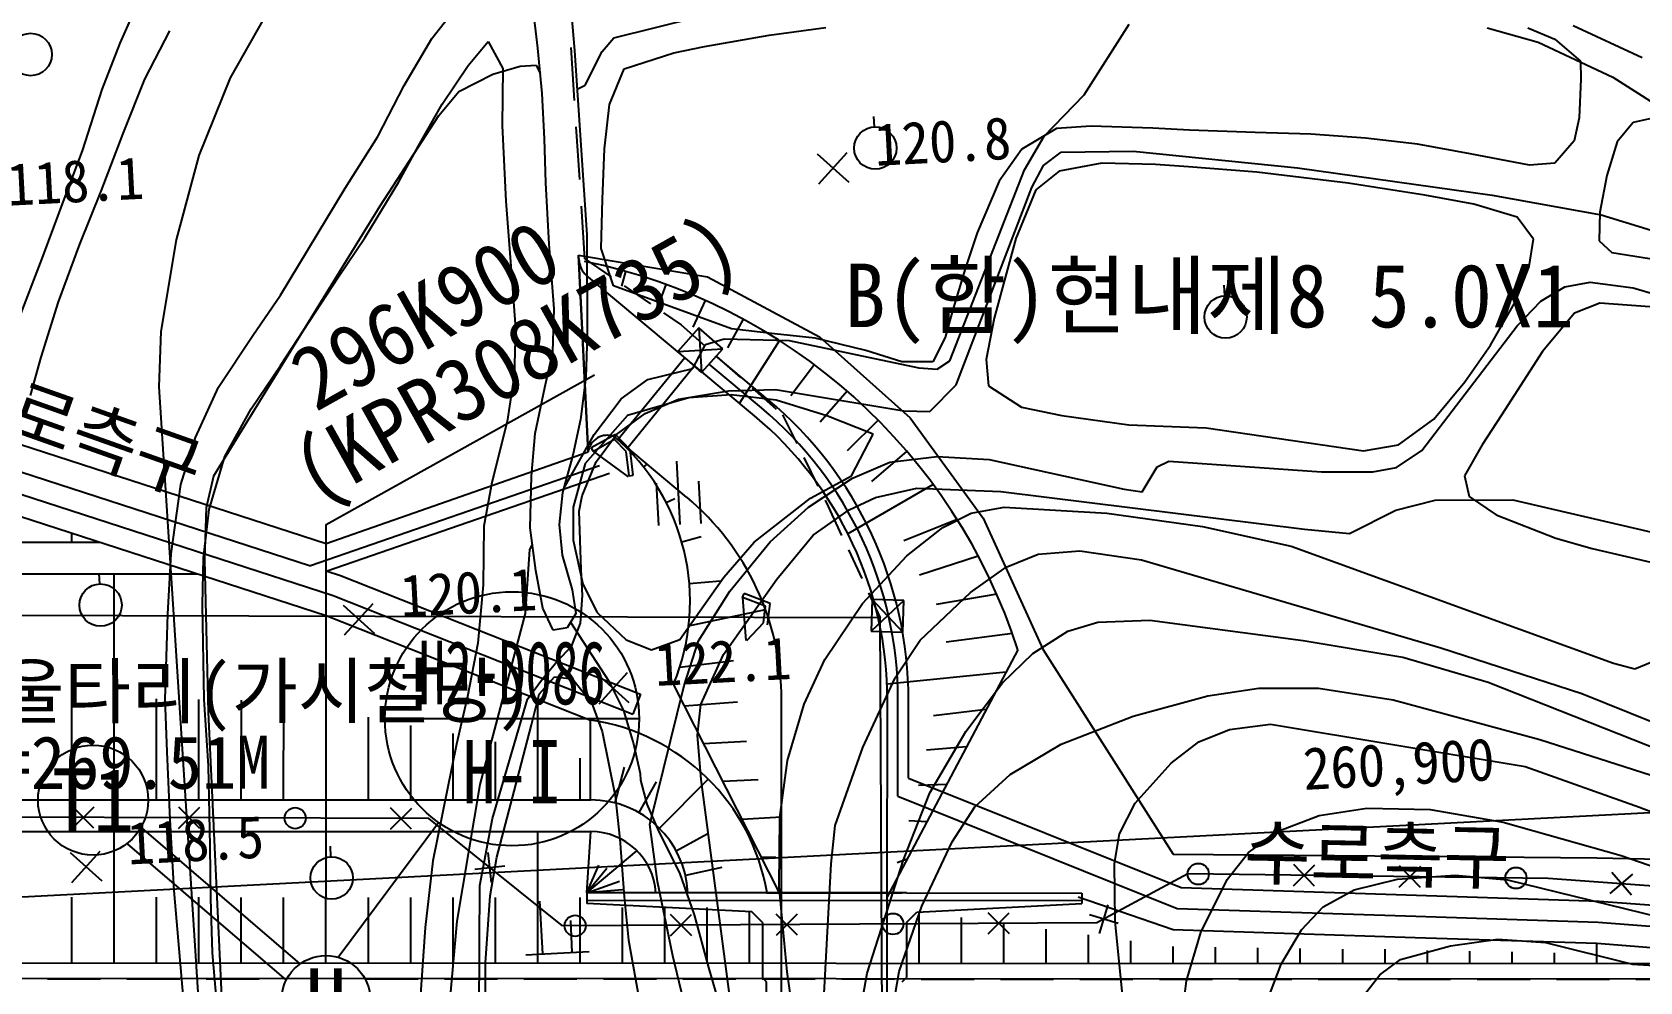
# Model space of a CAD drawing. Header units: millimetres. Extents: x 14054 to 14850, y 1103 to 1809.
# Drawn here: x 14627.5 to 14703.4, y 1472.6 to 1517.4 of the extents above; entities that cross this region are included whole.
import ezdxf
from ezdxf.enums import TextEntityAlignment as Align
from ezdxf.xclip import XClip

# ---------------------------------------------------------------- set-up
doc = ezdxf.new("R2010")
doc.units = ezdxf.units.MM
doc.header["$LTSCALE"] = 10
doc.header["$MEASUREMENT"] = 0
doc.header["$XCLIPFRAME"] = 2
doc.linetypes.add('HIDDEN', pattern=[0.375, 0.25, -0.125])
for name, color, linetype in [('TN-MANH', 4, 'Continuous'), ('TT-WIRE-EQPM', 6, 'Continuous'), ('TZ-BASE', 253, 'Continuous'), ('TZ-CABL', 4, 'Continuous')]:
    doc.layers.add(name, color=color, linetype=linetype)
doc.styles.add('GR', font='GulimChe.ttf')
doc.styles.add('HANA', font='GulimChe.ttf')
doc.styles.get("Standard").update_dxf_attribs({"font": 'GulimChe.ttf'})
doc.linetypes.add('I_LINE', pattern='A,3.5,["I",Standard,S=1,R=0,X=-1,Y=-0.5],3.5', length=7)

# ---------------------------------------------------------------- blocks, each defined once
blk = doc.blocks.new('JD-SSG3')
at = {"layer": 'TZ-BASE'}
for p, q in [((511.247, 55.711, 114.485), (511.741, 50.162, 114.485)), ((495.495, 48.882, 119), (498.518, 54.209, 119)), ((504.992, 50.739, 118.899), (507.005, 53.285, 118.899)), ((490.278, 50.521, 117.953), (491.095, 52.331, 117.953)), ((509.996, 50.285, 114.485), (509.76, 52.282, 114.485)), ((513.585, 50.769, 120), (517.593, 51.764, 120)), ((492.611, 51.094, 118.899), (491.438, 48.821, 118.899)), ((517.877, 50.363, 120.938), (520.925, 50.894, 120.938)), ((520.925, 50.894, 120.938), (523.594, 51.257, 120.938)), ((535.789, 48.073, 121), (537.924, 51.411, 121)), ((554.818, 51.237, 121), (557.235, 50.561, 121)), ((556.741, 51.234, 120.938), (558.025, 50.711, 120.938)), ((558.884, 51.349, 120), (562.14, 49.845, 120)), ((489.441, 48.334, 117.953), (490.278, 50.521, 117.953)), ((503.692, 48.508, 118.899), (504.992, 50.739, 118.899)), ((506.718, 49.459, 120.139), (507.662, 50.597, 120.139)), ((507.662, 50.597, 120.139), (508.358, 49.315, 120.139)), ((510.209, 48.141, 114.485), (509.996, 50.285, 114.485)), ((511.741, 50.162, 114.485), (512.324, 41.462, 114.485)), ((512.236, 48.532, 120), (513.036, 50.127, 120)), ((513.036, 50.127, 120), (513.585, 50.769, 120)), ((516.428, 50.066, 120.938), (517.877, 50.363, 120.938)), ((557.235, 50.561, 121), (560.755, 48.902, 121)), ((558.025, 50.711, 120.938), (559.225, 49.663, 120.938)), ((505.481, 47.629, 120.139), (506.718, 49.459, 120.139)), ((507.875, 49.046, 120), (509.173, 49.428, 120)), ((509.173, 49.428, 120), (509.928, 49.48, 120)), ((509.928, 49.48, 120), (510.116, 49.08, 120)), ((514.075, 49.305, 120.938), (516.428, 50.066, 120.938)), ((559.225, 49.663, 120.938), (559.248, 48.822, 120.938)), ((491.438, 48.821, 118.899), (490.412, 46.256, 118.899)), ((494.018, 45.203, 119), (495.495, 48.882, 119)), ((506.279, 48.228, 120), (507.875, 49.046, 120)), ((508.358, 49.315, 120.139), (508.32, 46.624, 120.139)), ((513.384, 47.622, 120.938), (514.075, 49.305, 120.938)), ((559.248, 48.822, 120.938), (559.167, 46.993, 120.938)), ((560.755, 48.902, 121), (564.95, 46.229, 121)), ((488.501, 45.432, 117.953), (489.441, 48.334, 117.953)), ((502.457, 46.109, 118.899), (503.692, 48.508, 118.899)), ((505.334, 47.102, 120), (506.279, 48.228, 120)), ((510.318, 45.998, 114.485), (510.209, 48.141, 114.485)), ((511.863, 48.339, 120), (512.236, 48.532, 120)), ((533.903, 46.115, 121), (535.789, 48.073, 121)), ((502.567, 42.826, 120), (505.334, 47.102, 120)), ((504.37, 45.672, 120.139), (505.481, 47.629, 120.139)), ((513.157, 45.519, 120.938), (513.384, 47.622, 120.938)), ((508.32, 46.624, 120.139), (508.495, 43.052, 120.139)), ((525.858, 47.058, 121.19), (525.884, 46.559, 121.19)), ((534.491, 46.484, 120.938), (532.853, 45.514, 120.938)), ((536.13, 46.593, 120.938), (534.491, 46.484, 120.938)), ((539.031, 46.493, 120.938), (536.13, 46.593, 120.938)), ((540.776, 46.412, 120.938), (539.031, 46.493, 120.938)), ((543.866, 46.292, 120.938), (540.776, 46.412, 120.938)), ((559.167, 46.993, 120.938), (558.938, 45.9, 120.938)), ((561.71, 46.766, 122.052), (560.955, 45.861, 122.052)), ((562.845, 47.021, 122.052), (561.71, 46.766, 122.052)), ((490.412, 46.256, 118.899), (489.366, 43.521, 118.899)), ((500.906, 43.669, 118.899), (502.457, 46.109, 118.899)), ((503.449, 43.968, 120.139), (504.37, 45.672, 120.139)), ((510.385, 43.917, 114.485), (510.318, 45.998, 114.485)), ((532.979, 44.525, 121), (533.903, 46.115, 121)), ((546.494, 46.213, 120.938), (543.866, 46.292, 120.938)), ((549.079, 46.028, 120.938), (546.494, 46.213, 120.938)), ((551.539, 45.738, 120.938), (549.079, 46.028, 120.938)), ((554.02, 45.28, 120.938), (551.539, 45.738, 120.938)), ((558.938, 45.9, 120.938), (558.015, 44.846, 120.938)), ((560.955, 45.861, 122.052), (560.475, 44.263, 122.052)), ((487.706, 43.308, 117.953), (488.501, 45.432, 117.953)), ((492.94, 41.229, 119), (494.018, 45.203, 119)), ((513.057, 43.144, 120.938), (513.157, 45.519, 120.938)), ((523.199, 45.284, 120.791), (524.685, 43.945, 120.791)), ((523.273, 43.872, 120.791), (524.612, 45.358, 120.791)), ((532.853, 45.514, 120.938), (531.784, 43.999, 120.938)), ((533.872, 44.734, 122), (534.708, 45.368, 122)), ((536.638, 44.849, 122.136), (534.62, 44.466, 122.136)), ((534.708, 45.368, 122), (538.113, 45.406, 122)), ((539.161, 44.79, 122.136), (536.638, 44.849, 122.136)), ((538.113, 45.406, 122), (545.865, 44.631, 122)), ((540.716, 44.667, 122.136), (539.161, 44.79, 122.136)), ((556.817, 44.76, 120.938), (554.02, 45.28, 120.938)), ((558.015, 44.846, 120.938), (556.817, 44.76, 120.938)), ((529.458, 35.511, 121), (532.979, 44.525, 121)), ((533.325, 43.691, 122), (533.872, 44.734, 122)), ((534.62, 44.466, 122.136), (533.508, 43.582, 122.136)), ((543.953, 44.421, 122.136), (540.716, 44.667, 122.136)), ((548.264, 43.903, 122.136), (543.953, 44.421, 122.136)), ((545.865, 44.631, 122), (555.062, 43.329, 122)), ((560.475, 44.263, 122.052), (560.142, 42.539, 122.052)), ((486.597, 40.341, 117.953), (487.706, 43.308, 117.953)), ((489.366, 43.521, 118.899), (488.363, 41.017, 118.899)), ((497.847, 38.617, 118.899), (500.906, 43.669, 118.899)), ((501.835, 41.316, 120.139), (503.449, 43.968, 120.139)), ((510.539, 41.017, 114.485), (510.385, 43.917, 114.485)), ((529.758, 34.378, 122), (533.325, 43.691, 122)), ((531.784, 43.999, 120.938), (530.738, 41.559, 120.938)), ((533.508, 43.582, 122.136), (532.566, 41.289, 122.136)), ((551.88, 43.343, 122.136), (548.264, 43.903, 122.136)), ((554.192, 42.906, 122.136), (551.88, 43.343, 122.136)), ((555.062, 43.329, 122), (560.212, 42.4, 122)), ((494.712, 30.071, 120), (502.567, 42.826, 120)), ((508.495, 43.052, 120.139), (508.733, 39.983, 120.139)), ((512.998, 40.811, 120.938), (513.057, 43.144, 120.938)), ((556.232, 42.3, 122.136), (554.192, 42.906, 122.136)), ((560.142, 42.539, 122.052), (560.103, 41.172, 122.052)), ((557.013, 41.251, 122.136), (556.232, 42.3, 122.136)), ((560.212, 42.4, 122), (565.349, 40.817, 122)), ((488.363, 41.017, 118.899), (487.358, 38.304, 118.899)), ((492.215, 36.893, 119), (492.94, 41.229, 119)), ((500.599, 39.485, 120.139), (501.835, 41.316, 120.139)), ((510.775, 37.969, 114.485), (510.539, 41.017, 114.485)), ((512.324, 41.462, 114.485), (512.333, 36.711, 114.485)), ((530.738, 41.559, 120.938), (530.173, 39.855, 120.938)), ((532.566, 41.289, 122.136), (531.544, 37.525, 122.136)), ((556.805, 39.967, 122.136), (557.013, 41.251, 122.136)), ((560.103, 41.172, 122.052), (560.713, 40.627, 122.052)), ((485.448, 37.355, 117.953), (486.597, 40.341, 117.953)), ((511.929, 40.496), (512.382, 31.212, 114.485)), ((512.382, 31.212), (511.929, 40.496)), ((511.929, 40.496), (518.019, 39.478)), ((512.382, 31.212), (511.929, 40.496)), ((511.929, 40.496), (518.019, 39.478)), ((513.569, 39.046, 120.938), (512.998, 40.811, 120.938)), ((560.713, 40.627, 122.052), (562.879, 40.273, 122.052)), ((497.853, 35.296, 120.139), (500.599, 39.485, 120.139)), ((508.733, 39.983, 120.139), (508.948, 37.041, 120.139)), ((514.143, 39.733), (513.946, 39.035)), ((518.019, 39.478), (523.297, 36.647)), ((518.019, 39.478), (523.297, 36.647)), ((530.173, 39.855, 120.938), (529.588, 37.878, 120.938)), ((556.156, 38.306, 122.136), (556.805, 39.967, 122.136)), ((519.143, 37.018, 120.938), (513.569, 39.046, 120.938)), ((516.046, 39.119), (515.669, 38.082)), ((542.396, 39.081, 122.241), (542.421, 38.581, 122.241)), ((557.361, 38.333, 123), (558.482, 39, 123)), ((558.482, 39, 123), (559.684, 39.219, 123)), ((559.684, 39.219, 123), (561.713, 38.962, 123)), ((561.713, 38.962, 123), (572.976, 35.616, 123)), ((487.358, 38.304, 118.899), (486.544, 35.675, 118.899)), ((496.547, 36.702, 118.899), (497.847, 38.617, 118.899)), ((510.716, 35.93, 114.485), (510.775, 37.969, 114.485)), ((517.899, 38.367), (517.327, 37.094)), ((554.983, 36.244, 122.136), (556.156, 38.306, 122.136)), ((556.243, 37.166, 123), (557.361, 38.333, 123)), ((560.15, 38.229, 124.448), (558.953, 37.765, 124.448)), ((562.505, 38.066, 124.448), (560.15, 38.229, 124.448)), ((519.692, 37.482), (518.957, 36.123)), ((529.588, 37.878, 120.938), (529.233, 36.616, 120.938)), ((531.544, 37.525, 122.136), (531.168, 35.569, 122.136)), ((558.953, 37.765, 124.448), (557.443, 35.954, 124.448)), ((492.125, 34.281, 119), (492.215, 36.893, 119)), ((494.933, 34.262, 118.899), (496.547, 36.702, 118.899)), ((508.948, 37.041, 120.139), (508.89, 34.813, 120.139)), ((512.333, 36.711, 114.485), (512.273, 34.735, 114.485)), ((517.611, 37.071), (516.616, 35.949)), ((517.611, 37.071), (517.737, 34.954)), ((518.733, 36.075), (517.611, 37.071)), ((517.926, 36.288, 121), (518.798, 36.551, 121)), ((518.798, 36.551, 121), (521.874, 36.476, 121)), ((521.182, 36.79, 120.938), (519.143, 37.018, 120.938)), ((521.415, 36.467), (519.521, 33.506)), ((523.095, 36.584, 120.938), (521.182, 36.79, 120.938)), ((521.874, 36.476, 121), (527.989, 35.177, 121)), ((525.492, 35.999, 120.938), (523.095, 36.584, 120.938)), ((523.297, 36.647), (527.581, 32.822)), ((523.297, 36.647), (527.581, 32.822)), ((529.233, 36.616, 120.938), (528.647, 35.459, 120.938)), ((551.746, 31.276, 123), (556.243, 37.166, 123)), ((486.544, 35.675, 118.899), (486.042, 33.867, 118.899)), ((510.341, 34.247, 114.485), (510.716, 35.93, 114.485)), ((516.616, 35.949), (518.733, 36.075)), ((516.616, 35.949), (517.737, 34.954)), ((517.324, 35.147, 121), (517.926, 36.288, 121)), ((517.737, 34.954), (518.733, 36.075)), ((520.881, 33.671), (518.425, 35.728)), ((527.196, 35.456, 120.938), (525.492, 35.999, 120.938)), ((553.767, 34.518, 122.136), (554.983, 36.244, 122.136)), ((557.443, 35.954, 124.448), (555.494, 32.945, 124.448)), ((496.47, 33.234, 120.139), (497.853, 35.296, 120.139)), ((513.777, 31.787), (516.941, 35.665)), ((514.249, 31.416), (517.406, 35.286)), ((515.192, 34.635, 121), (517.324, 35.147, 121)), ((520.56, 33.288), (518.092, 35.353)), ((523.059, 35.329), (521.952, 33.85)), ((528.647, 35.459, 120.938), (527.196, 35.456, 120.938)), ((527.989, 35.177, 121), (528.85, 35.11, 121)), ((528.85, 35.11, 121), (529.458, 35.511, 121)), ((531.168, 35.569, 122.136), (531.276, 34.329, 122.136)), ((494.308, 0.495, 119), (492.125, 34.281, 119)), ((493.844, 31.884, 118.899), (494.933, 34.262, 118.899)), ((508.89, 34.813, 120.139), (508.557, 32.647, 120.139)), ((509.882, 32.082, 114.485), (510.341, 34.247, 114.485)), ((512.273, 34.735, 114.485), (512.025, 32.738, 114.485)), ((513.942, 33.707, 121), (515.192, 34.635, 121)), ((528.505, 33.123, 122), (529.758, 34.378, 122)), ((531.276, 34.329, 122.136), (532.834, 33.323, 122.136)), ((552.299, 32.749, 122.136), (553.767, 34.518, 122.136)), ((512.657, 32.037, 121), (513.942, 33.707, 121)), ((517.131, 33.756, 122.746), (514.231, 32.931, 122.746)), ((515.069, 33.016, 122), (516.647, 33.693, 122)), ((516.647, 33.693, 122), (519.008, 34.099, 122)), ((519.127, 33.907, 122.746), (517.131, 33.756, 122.746)), ((519.008, 34.099, 122), (521.23, 34.154, 122)), ((521.251, 33.659, 122.746), (519.127, 33.907, 122.746)), ((521.23, 34.154, 122), (527.282, 33.153, 122)), ((523.648, 32.907, 122.746), (521.251, 33.659, 122.746)), ((524.615, 34.073), (523.338, 32.605)), ((480.011, 33.369), (500.009, 26.883)), ((480.011, 33.369), (500.009, 26.883)), ((495.234, 30.983, 120.139), (496.47, 33.234, 120.139)), ((508.557, 32.647, 120.139), (507.827, 29.766, 120.139)), ((512.025, 32.738, 114.485), (511.65, 31.055, 114.485)), ((514.231, 32.931, 122.746), (512.239, 30.657, 122.746)), ((513.723, 32.023, 122), (515.069, 33.016, 122)), ((525.836, 32.049, 122.746), (523.648, 32.907, 122.746)), ((526.074, 32.706), (524.609, 31.252)), ((527.282, 33.153, 122), (528.505, 33.123, 122)), ((527.581, 32.822), (531.023, 28.08)), ((527.581, 32.822), (531.023, 28.08)), ((532.834, 33.323, 122.136), (534.747, 32.927, 122.136)), ((534.747, 32.927, 122.136), (537.901, 32.491, 122.136)), ((550.641, 31.549, 122.136), (552.299, 32.749, 122.136)), ((555.494, 32.945, 124.448), (554.593, 31.534, 124.448)), ((480.427, 31.937), (499.269, 25.825)), ((493.155, 29.675, 118.899), (493.844, 31.884, 118.899)), ((509.697, 30.064, 114.485), (509.882, 32.082, 114.485)), ((511.214, 29.452, 121), (512.657, 32.037, 121)), ((513.665, 32.037), (512.527, 31.393)), ((512.757, 30.733, 122), (513.723, 32.023, 122)), ((517.03, 29.07), (513.609, 31.934)), ((514.364, 31.31), (513.665, 32.037)), ((524.81, 30.071, 122.746), (525.836, 32.049, 122.746)), ((537.901, 32.491, 122.136), (541.559, 32.352, 122.136)), ((541.559, 32.352, 122.136), (548.981, 31.251, 122.136)), ((500.009, 26.883), (512.382, 31.212)), ((500.009, 26.883), (512.382, 31.212)), ((513.628, 31.787), (512.626, 31.219)), ((512.626, 31.219), (514.275, 30.035)), ((514.174, 31.22), (513.628, 31.787)), ((514.312, 30.077), (514.174, 31.22)), ((514.511, 30.101), (514.364, 31.31)), ((527.429, 31.236), (525.756, 29.803)), ((548.981, 31.251, 122.136), (550.641, 31.549, 122.136)), ((550.542, 30.463, 123), (551.746, 31.276, 123)), ((554.593, 31.534, 124.448), (553.754, 30.083, 124.448)), ((480.218, 30.953), (500.347, 24.424)), ((494.481, 28.479, 120.139), (495.234, 30.983, 120.139)), ((512.919, 30.553), (499.269, 25.825)), ((511.65, 31.055, 114.485), (511.17, 29.289, 114.485)), ((512.239, 30.657, 122.746), (511.675, 28.596, 122.746)), ((512.101, 29.137, 122), (512.757, 30.733, 122)), ((514.992, 30.493), (515.166, 30.63)), ((516.557, 30.776, 122.367), (516.712, 27.78, 122.367)), ((524.859, 29.963, 123), (526.621, 30.716, 123)), ((526.621, 30.716, 123), (528.854, 30.989, 123)), ((528.854, 30.989, 123), (531.316, 30.856, 123)), ((531.316, 30.856, 123), (537.684, 29.44, 123)), ((538.542, 29.325, 123), (539.243, 30.497, 123)), ((539.243, 30.497, 123), (539.796, 30.776, 123)), ((539.796, 30.776, 123), (546.994, 30.271, 123)), ((549.426, 30.273, 123), (550.542, 30.463, 123)), ((480.01, 29.969), (500.008, 23.483)), ((492.699, 26.395, 118.899), (493.155, 29.675, 118.899)), ((494.362, 28.576, 120), (494.712, 30.071, 120)), ((513.386, 30.186), (500.058, 25.569)), ((507.827, 29.766, 120.139), (507.452, 27.705, 120.139)), ((509.638, 27.625, 114.485), (509.697, 30.064, 114.485)), ((515.714, 27.728, 122.367), (515.61, 29.725, 122.367)), ((517.711, 27.832, 122.367), (517.607, 29.829, 122.367)), ((522.786, 28.601, 123), (524.859, 29.963, 123)), ((522.879, 29.017, 122.746), (524.81, 30.071, 122.746)), ((528.673, 29.67), (524.646, 27.338)), ((546.994, 30.271, 123), (549.426, 30.273, 123)), ((553.754, 30.083, 124.448), (553.966, 29.096, 124.448)), ((511.17, 29.289, 114.485), (511.004, 27.775, 114.485)), ((511.949, 28.407, 122), (512.101, 29.137, 122)), ((516.069, 28.811), (516.464, 29.013)), ((520.213, 26.951, 122.746), (522.879, 29.017, 122.746)), ((524.7, 28.467, 124), (525.952, 29.06, 124)), ((525.952, 29.06, 124), (527.903, 29.493, 124)), ((527.903, 29.493, 124), (531.857, 29.332, 124)), ((531.857, 29.332, 124), (546.203, 27.56, 124)), ((537.684, 29.44, 123), (538.542, 29.325, 123)), ((550.512, 28.452, 124), (552.372, 28.925, 124)), ((552.372, 28.925, 124), (556.041, 28.947, 124)), ((553.966, 29.096, 124.448), (555.25, 28.236, 124.448)), ((556.041, 28.947, 124), (573.974, 24.751, 124)), ((494.212, 26.21, 120.139), (494.481, 28.479, 120.139)), ((494.278, 26.104, 120), (494.362, 28.576, 120)), ((511.675, 28.596, 122.746), (511.678, 27.041, 122.746)), ((512.055, 25.655, 122), (511.949, 28.407, 122)), ((520.97, 26.96, 123), (522.786, 28.601, 123)), ((523.004, 27.267, 124), (524.7, 28.467, 124)), ((529.123, 27.638, 125), (530.467, 28.319, 125)), ((530.467, 28.319, 125), (532.013, 28.592, 125)), ((532.013, 28.592, 125), (536.864, 28.318, 125)), ((536.864, 28.318, 125), (541.389, 27.685, 125)), ((548.33, 27.359, 124), (550.512, 28.452, 124)), ((555.25, 28.236, 124.448), (558.069, 27.126, 124.448)), ((488.008, 26.947), (488.008, 27.375)), ((507.452, 27.705, 120.139), (507.415, 24.931, 120.139)), ((509.916, 25.608, 114.485), (509.638, 27.625, 114.485)), ((511.004, 27.775, 114.485), (511.154, 26.325, 114.485)), ((529.799, 28.017), (527.286, 27.009)), ((527.417, 26.298, 125), (529.123, 27.638, 125)), ((531.023, 28.08), (533.852, 21.885)), ((531.023, 28.08), (533.852, 21.885)), ((541.389, 27.685, 125), (545.575, 26.758, 125)), ((546.203, 27.56, 124), (548.33, 27.359, 124)), ((455.334, 26.957), (489.33, 26.946)), ((509.416, 23.579, 121), (509.619, 26.594, 121)), ((509.619, 26.594, 121), (509.748, 26.826, 121)), ((511.678, 27.041, 122.746), (512.123, 24.96, 122.746)), ((516.8, 26.953), (517.711, 27.212)), ((518.786, 25.288, 122.746), (520.213, 26.951, 122.746)), ((519.063, 24.634, 123), (520.97, 26.96, 123)), ((521.29, 25.193, 124), (523.004, 27.267, 124)), ((545.575, 26.758, 125), (560.783, 21.235, 125)), ((558.069, 27.126, 124.448), (559.773, 26.647, 124.448)), ((559.773, 26.647, 124.448), (562.822, 25.938, 124.448)), ((492.536, 23.537, 118.899), (492.699, 26.395, 118.899)), ((494.175, 23.982, 120.139), (494.212, 26.21, 120.139)), ((494.46, 18.907, 120), (494.278, 26.104, 120)), ((511.154, 26.325, 114.485), (511.62, 24.686, 114.485)), ((525.336, 24.042, 125), (527.417, 26.298, 125)), ((530.8, 26.286), (528.028, 25.384)), ((532.113, 25.762, 126), (533.623, 26.369, 126)), ((533.623, 26.369, 126), (535.597, 26.529, 126)), ((535.597, 26.529, 126), (538.511, 26.116, 126)), ((538.511, 26.116, 126), (552.638, 21.958, 126)), ((453.959, 25.457), (493.959, 25.445)), ((489.282, 25.466, 118.437), (489.308, 24.966, 118.437)), ((490.004, 14.776), (490.008, 25.446)), ((500.058, 25.569), (500.685, 25.366)), ((500.685, 25.366), (514.854, 19.757)), ((510.234, 23.822, 114.485), (509.916, 25.608, 114.485)), ((512.119, 24.417, 122), (512.055, 25.655, 122)), ((516.711, 22.341, 122.746), (518.786, 25.288, 122.746)), ((517.156, 24.988), (518.632, 25.109)), ((518.765, 21.63, 124), (521.29, 25.193, 124)), ((530.431, 24.57, 126), (532.113, 25.762, 126)), ((500.347, 24.424), (514.492, 18.825)), ((507.415, 24.931, 120.139), (507.168, 22.177, 120.139)), ((511.62, 24.686, 114.485), (511.79, 23.572, 114.485)), ((512.024, 23.117, 122), (512.119, 24.417, 122)), ((512.123, 24.96, 122.746), (512.799, 23.617, 122.746)), ((517.593, 22.287, 123), (519.063, 24.634, 123)), ((519.673, 24.326), (519.744, 24.513)), ((520.751, 23.917), (519.673, 24.326)), ((519.673, 24.326), (519.816, 22.3)), ((520.967, 24.049), (519.744, 24.513)), ((528.049, 22.32, 126), (530.431, 24.57, 126)), ((531.671, 24.487), (528.817, 23.991)), ((526.169, 23.369), (451.839, 23.557)), ((492.417, 19.522, 118.899), (492.536, 23.537, 118.899)), ((494.246, 19.504, 120.139), (494.175, 23.982, 120.139)), ((500.811, 23.97, 120.118), (502.297, 22.631, 120.118)), ((500.884, 22.558, 120.118), (502.223, 24.044, 120.118)), ((507.281, 15.494, 121), (509.416, 23.579, 121)), ((510.72, 22.793, 114.485), (510.234, 23.822, 114.485)), ((511.79, 23.572, 114.485), (511.392, 22.899, 114.485)), ((512.799, 23.617, 122.746), (514.168, 22.337, 122.746)), ((517.124, 22.992), (520.75, 23.767)), ((520.663, 23.135), (520.751, 23.917)), ((520.854, 23.046), (520.967, 24.049)), ((523.547, 21.407, 125), (525.336, 24.042, 125)), ((525.79, 24.241), (525.74, 22.742)), ((527.289, 24.192), (525.74, 22.742)), ((525.79, 24.241), (527.239, 22.693)), ((527.289, 24.192), (525.79, 24.241)), ((527.239, 22.693), (527.289, 24.192)), ((500.004, 14.773), (500.007, 23.483)), ((500.008, 23.483), (512.493, 18.541)), ((511.392, 22.899, 114.485), (510.72, 22.793, 114.485)), ((511.549, 23.165, 135.042), (513.351, 20.381, 135.042)), ((511.596, 22.015, 122), (512.024, 23.117, 122)), ((519.872, 22.298), (520.663, 23.135)), ((526.416, -30.787), (526.169, 23.369)), ((535.024, 22.743, 127), (536.446, 23.161, 127)), ((536.446, 23.161, 127), (538.893, 23.259, 127)), ((538.893, 23.259, 127), (546.14, 22.302, 127)), ((507.168, 22.177, 120.139), (506.69, 19.654, 120.139)), ((510.929, 21.333, 122), (511.596, 22.015, 122)), ((514.168, 22.337, 122.746), (515.366, 21.855, 122.746)), ((515.366, 21.855, 122.746), (516.711, 22.341, 122.746)), ((516.912, 20.169, 123), (517.593, 22.287, 123)), ((525.74, 22.742), (527.239, 22.693)), ((526.867, 20.529, 126), (528.049, 22.32, 126)), ((532.408, 22.628), (529.281, 22.226)), ((533.367, 21.685, 127), (535.024, 22.743, 127)), ((546.14, 22.302, 127), (550.847, 21.507, 127)), ((561.799, 20.956, 125), (564.795, 22.212, 125)), ((280, -0.472), (700.007, 21.307)), ((510.217, 20.486, 122), (510.929, 21.333, 122)), ((516.706, 21.039), (519.247, 21.348)), ((517.702, 19.274, 124), (518.765, 21.63, 124)), ((522.573, 19.284, 125), (523.547, 21.407, 125)), ((532.668, 21.861), (526.504, 10.185)), ((531.945, 20.306, 127), (533.367, 21.685, 127)), ((533.852, 21.885), (540.004, 12.21)), ((533.852, 21.885), (540.004, 12.21)), ((550.847, 21.507, 127), (554.87, 20.33, 127)), ((552.638, 21.958, 126), (559.297, 19.799, 126)), ((510.073, 19.765, 121.653), (510.787, 20.586, 121.653)), ((510.787, 20.586, 121.653), (511.648, 20.483, 121.653)), ((512.819, 20.714, 122.115), (514.304, 19.375, 122.115)), ((512.892, 19.301, 122.115), (514.231, 20.787, 122.115)), ((525.354, 17.246, 126), (526.867, 20.529, 126)), ((532.112, 20.808), (526.491, 20.231)), ((560.783, 21.235, 125), (561.799, 20.956, 125)), ((509.511, 19.532, 122), (510.217, 20.486, 122)), ((509.698, 18.314, 121.653), (510.073, 19.765, 121.653)), ((511.648, 20.483, 121.653), (512.533, 19.37, 121.653)), ((513.351, 20.381, 135.042), (514.048, 18.994, 135.042)), ((514.854, 19.757), (514.492, 18.825)), ((515.293, 13.602, 123), (516.912, 20.169, 123)), ((521.408, 10.375), (516.409, 20.228)), ((530.211, 17.999, 127), (531.945, 20.306, 127)), ((541.633, 19.68, 128), (544.037, 20.052, 128)), ((544.037, 20.052, 128), (546.863, 20.049, 128)), ((546.863, 20.049, 128), (550.38, 19.497, 128)), ((554.87, 20.33, 127), (564.677, 16.444, 127)), ((559.297, 19.799, 126), (565.065, 17.458, 126)), ((488.004, 14.777), (488.006, 19.611)), ((492.004, 14.775), (492.006, 19.548)), ((492.506, 17.042, 118.899), (492.417, 19.522, 118.899)), ((494.004, 14.775), (494.006, 19.516)), ((494.462, 16.372, 120.139), (494.246, 19.504, 120.139)), ((496.004, 14.774), (496.006, 19.484)), ((498.004, 14.774), (498.006, 19.453)), ((506.69, 19.654, 120.139), (506.168, 17.403, 120.139)), ((507.86, 13.888, 122), (509.511, 19.532, 122)), ((510.004, 14.77), (510.006, 19.525)), ((512.533, 19.37, 121.653), (513.041, 18.005, 121.653)), ((514.048, 18.994, 135.042), (514.513, 17.419, 135.042)), ((516.924, 19.215), (519.433, 19.398)), ((517.536, 17.822, 124), (517.702, 19.274, 124)), ((521.504, 10.187), (521.507, 19.481)), ((521.792, 16.636, 125), (522.573, 19.284, 125)), ((527.005, 14.945), (527.007, 19.479)), ((527.505, 15.789), (527.507, 19.479)), ((531.178, 19.04), (528.676, 18.745)), ((538.113, 18.725, 128), (541.633, 19.68, 128)), ((550.38, 19.497, 128), (557.314, 17.623, 128)), ((495.132, 4.336, 120), (494.46, 18.907, 120)), ((502.004, 14.772), (502.006, 18.676)), ((504.004, 14.772), (504.006, 18.288)), ((509.134, 16.148, 121.653), (509.698, 18.314, 121.653)), ((512.498, 14.769), (512.493, 18.541)), ((534.712, 17.401, 128), (538.113, 18.725, 128)), ((542.655, 18.1, 129), (544.593, 18.351, 129)), ((544.593, 18.351, 129), (556.617, 16.341, 129)), ((506.004, 14.771), (506.005, 17.9)), ((508.004, 14.77), (508.005, 17.512)), ((513.041, 18.005, 121.653), (513.655, 14.958, 121.653)), ((517.708, 15.725, 124), (517.536, 17.822, 124)), ((517.828, 17.431), (519.85, 17.541)), ((528.515, 15.104, 127), (530.211, 17.999, 127)), ((539.907, 16.498, 129), (541.206, 17.51, 129)), ((541.206, 17.51, 129), (542.655, 18.1, 129)), ((557.314, 17.623, 128), (564.986, 15.158, 128)), ((492.638, 13.846, 118.899), (492.506, 17.042, 118.899)), ((506.168, 17.403, 120.139), (505.043, 11.894, 120.139)), ((512.004, 14.769), (512.005, 16.735)), ((514.513, 17.419, 135.042), (514.831, 16.012, 135.042)), ((524.048, 13.557, 126), (525.354, 17.246, 126)), ((530.244, 17.271), (528.351, 17.12)), ((532.309, 15.963, 128), (534.712, 17.401, 128)), ((494.532, 12.589, 120.139), (494.462, 16.372, 120.139)), ((508.069, 12.068, 121.653), (509.134, 16.148, 121.653)), ((513.653, 14.622), (514.092, 16.317)), ((514.831, 16.012, 135.042), (514.853, 15.696, 135.042)), ((521.432, 13.941, 125), (521.792, 16.636, 125)), ((530.639, 14.44, 128), (532.309, 15.963, 128)), ((538.212, 14.619, 129), (539.907, 16.498, 129)), ((556.617, 16.341, 129), (562.013, 14.424, 129)), ((506.188, 9.038, 121), (507.281, 15.494, 121)), ((515.594, 15.616), (514.77, 14.169)), ((514.853, 15.696, 135.042), (515.149, 14.561, 135.042)), ((515.74, 13.429), (518.052, 15.744)), ((519.074, 5.469, 124), (517.708, 15.725, 124)), ((518.733, 15.648), (520.407, 15.73)), ((527.505, 15.789), (540.371, 10.629)), ((529.311, 15.502), (527.979, 15.449)), ((444.176, 14.791), (512.512, 14.769)), ((480.005, 14.779), (489.099, 14.776)), ((488.046, 13.443), (489.05, 14.439)), ((489.046, 13.439), (488.05, 14.443)), ((494.046, 13.421), (493.05, 14.425)), ((513.655, 14.958, 121.653), (513.87, 12.92, 121.653)), ((515.149, 14.561, 135.042), (515.719, 13.259, 135.042)), ((527.005, 14.945), (540.187, 9.635)), ((527.262, 11.931, 127), (528.515, 15.104, 127)), ((529.571, 12.786, 128), (530.639, 14.44, 128)), ((537.463, 13.17, 129), (538.212, 14.619, 129)), ((562.013, 14.424, 129), (565.543, 13.069, 129)), ((492.833, 10.484, 118.899), (492.638, 13.846, 118.899)), ((493.046, 13.425), (494.05, 14.421)), ((503.046, 13.388), (504.05, 14.385)), ((504.046, 13.385), (503.05, 14.388)), ((507.269, 10.727, 122), (507.86, 13.888, 122)), ((519.638, 13.864), (521.505, 13.965)), ((521.397, 10.67, 125), (521.432, 13.941, 125)), ((528.377, 13.734), (527.514, 13.778)), ((544.948, 13.295, 130), (546.889, 14.036, 130)), ((546.889, 14.036, 130), (549.146, 14.37, 130)), ((549.146, 14.37, 130), (552.129, 14.307, 130)), ((552.129, 14.307, 130), (555.585, 13.723, 130)), ((555.585, 13.723, 130), (561.143, 12.148, 130)), ((442.8, 13.291), (512.509, 13.269)), ((480.005, 13.279), (489.099, 13.276)), ((490.002, 7.059), (490.004, 13.276)), ((500.002, 7.055), (500.004, 13.273)), ((510.002, 7.052), (510.004, 13.27)), ((512.324, 10.378), (512.5, 13.269)), ((513.87, 12.92, 121.653), (514.085, 10.187, 121.653)), ((515.66, 10.918, 123), (515.293, 13.602, 123)), ((515.719, 13.259, 135.042), (516.689, 11.327, 135.042)), ((516.531, 12.369), (518, 13.164)), ((523.847, 11.752, 126), (524.048, 13.557, 126)), ((537.226, 11.763, 129), (537.463, 13.17, 129)), ((543.552, 12.282, 130), (544.948, 13.295, 130)), ((487.926, 12.28, 118.521), (489.412, 10.941, 118.521)), ((487.999, 10.868, 118.521), (489.339, 12.354, 118.521)), ((494.558, 10.109, 120.139), (494.532, 12.589, 120.139)), ((500.194, 12.58, 119.551), (500.22, 12.08, 119.551)), ((507.813, 10.871), (507.659, 12.277)), ((512.324, 10.378), (514.68, 12.368)), ((528.128, 9.753, 128), (529.571, 12.786, 128)), ((540.004, 12.21), (551.428, 12.11)), ((540.004, 12.21), (551.428, 12.11)), ((542.544, 11.001, 130), (543.552, 12.282, 130)), ((561.143, 12.148, 130), (567.722, 9.847, 130)), ((505.043, 11.894, 120.139), (504.692, 8.741, 120.139)), ((507.033, 11.497), (508.439, 11.65)), ((507.758, 10.239, 121.653), (508.069, 12.068, 121.653)), ((512.324, 10.378), (512.89, 11.68)), ((513.266, 11.527), (512.324, 10.378)), ((518.694, 11.582), (516.971, 11.194)), ((520.543, 12.08), (521.242, 12.062)), ((523.21, -0.175, 126), (523.847, 11.752, 126)), ((525.551, 6.589, 127), (527.262, 11.931, 127)), ((527.443, 11.965), (526.974, 11.798)), ((537.261, 9.046, 129), (537.226, 11.763, 129)), ((545.677, 10.713), (546.689, 11.7)), ((546.677, 10.7), (545.689, 11.712)), ((550.676, 10.65), (551.689, 11.637)), ((551.676, 10.637), (550.689, 11.649)), ((551.428, 12.11), (560.005, 12.034)), ((551.428, 12.11), (560.005, 12.034)), ((560.005, 12.034), (580.004, 11.637)), ((560.005, 12.034), (580.004, 11.637)), ((507.249, 7.973, 122), (507.269, 10.727, 122)), ((512.324, 10.378), (513.858, 10.922)), ((516.384, 7.402, 123), (515.66, 10.918, 123)), ((516.689, 11.327, 135.042), (517.387, 9.332, 135.042)), ((521.777, 6.653, 125), (521.397, 10.67, 125)), ((540.371, 10.629), (551.491, 10.27)), ((541.304, 8.5, 130), (542.544, 11.001, 130)), ((548.54, 10.527, 131), (550.584, 11.02, 131)), ((550.584, 11.02, 131), (553.314, 11.211, 131)), ((553.314, 11.211, 131), (555.782, 10.987, 131)), ((555.782, 10.987, 131), (567.126, 8.206, 131)), ((560.637, 10.343), (561.708, 11.267)), ((561.634, 10.27), (560.711, 11.341)), ((488.002, 7.059), (488.003, 10.168)), ((492.002, 7.058), (492.003, 10.167)), ((493.392, 4.032, 118.899), (492.833, 10.484, 118.899)), ((494.002, 7.057), (494.003, 10.166)), ((494.647, 7.545, 120.139), (494.558, 10.109, 120.139)), ((496.002, 7.057), (496.003, 10.165)), ((498.002, 7.056), (498.003, 10.165)), ((502.002, 7.055), (502.003, 10.164)), ((504.002, 7.054), (504.003, 10.163)), ((506.002, 7.054), (506.003, 10.162)), ((507.533, 7.064, 121.653), (507.758, 10.239, 121.653)), ((508.002, 7.053), (508.003, 10.162)), ((510.234, 7.495, 121.59), (510.104, 9.992, 121.59)), ((512.002, 7.052), (512.003, 10.16)), ((514.006, 10.527), (512.324, 10.378)), ((514.085, 10.187, 121.653), (514.278, 8.148, 121.653)), ((521.448, 10.297), (521.504, 10.325)), ((526.509, 10.196), (526.504, 10.199)), ((526.509, 10.196), (526.504, 10.199)), ((535.509, 10.197), (540.003, 8.64)), ((547.08, 9.717, 131), (548.54, 10.527, 131)), ((551.491, 10.27), (560.113, 9.991)), ((560.113, 9.991), (572.528, 9.026)), ((514.002, 7.051), (514.003, 9.689)), ((516.002, 7.05), (516.003, 9.688)), ((517.269, 8.353), (516.263, 9.347)), ((516.269, 8.347), (517.263, 9.353)), ((517.387, 9.332, 135.042), (518.064, 6.853, 135.042)), ((518.002, 7.05), (518.003, 9.688)), ((520.002, 7.049), (520.003, 9.485)), ((522.269, 8.382), (521.263, 9.377)), ((521.269, 8.377), (522.263, 9.382)), ((527.068, 6.659, 128), (528.128, 9.753, 128)), ((528.002, 7.047), (528.003, 9.481)), ((530.002, 7.046), (530.003, 9.208)), ((532.269, 8.441), (531.263, 9.435)), ((531.269, 8.435), (532.263, 9.441)), ((537.399, 8.936), (536.045, 9.342)), ((536.519, 8.461), (536.925, 9.816)), ((540.187, 9.635), (551.459, 9.271)), ((546.054, 8.628, 131), (547.08, 9.717, 131)), ((551.459, 9.271), (560.058, 8.993)), ((504.692, 8.741, 120.139), (504.405, 4.683, 120.139)), ((505.757, 4.215, 121), (506.188, 9.038, 121)), ((511.632, 7.568, 121.59), (511.554, 9.066, 121.59)), ((532.002, 7.045), (532.003, 8.935)), ((534.002, 7.045), (534.003, 8.661)), ((536.002, 7.044), (536.002, 8.388)), ((538.742, -6.04, 129), (537.261, 9.046, 129)), ((540.003, 8.64), (551.427, 8.271)), ((540.634, 6.228, 130), (541.304, 8.5, 130)), ((545.103, 7.013, 131), (546.054, 8.628, 131)), ((560.058, 8.993), (572.451, 8.029)), ((507.227, 4.248, 122), (507.249, 7.973, 122)), ((509.435, 7.454, 121.59), (512.431, 7.609, 121.59)), ((514.278, 8.148, 121.653), (515.106, 3.61, 121.653)), ((538.002, 7.043), (538.002, 8.115)), ((540.002, 7.043), (540.002, 7.842)), ((542.002, 7.042), (542.002, 7.809)), ((544.002, 7.041), (544.002, 7.776)), ((546.002, 7.041), (546.002, 7.744)), ((548.002, 7.04), (548.002, 7.711)), ((550.002, 7.04), (550.002, 7.71)), ((550.729, 7.228, 132), (553.092, 7.876, 132)), ((551.427, 8.271), (560.003, 7.994)), ((552.003, 7.046), (552.003, 7.649)), ((553.092, 7.876, 132), (555.333, 8.187, 132)), ((554.003, 7.046), (554.003, 7.617)), ((555.333, 8.187, 132), (557.57, 8.036, 132)), ((557.57, 8.036, 132), (561.678, 7.012, 132)), ((560.003, 7.044), (560.003, 7.994)), ((560.003, 7.994), (572.373, 7.032)), ((280.003, 7.126), (700.002, 7.001)), ((495.183, 1.45, 120.139), (494.647, 7.545, 120.139)), ((507.536, 5.319, 121.653), (507.533, 7.064, 121.653)), ((520.112, -8.174, 123), (516.384, 7.402, 123)), ((518.064, 6.853, 135.042), (518.868, 4.038, 135.042)), ((544.285, 4.856, 131), (545.103, 7.013, 131)), ((549.755, 6.512, 132), (550.729, 7.228, 132)), ((556.003, 7.045), (556.003, 7.584)), ((558.003, 7.045), (558.003, 7.551)), ((561.678, 7.012, 132), (564.861, 6.818, 132)), ((523.467, -5.062, 125), (521.777, 6.653, 125)), ((524.932, 3.08, 127), (525.551, 6.589, 127)), ((526.653, 4.272, 128), (527.068, 6.659, 128)), ((540.277, 3.452, 130), (540.634, 6.228, 130)), ((548.813, 5.291, 132), (549.755, 6.512, 132))]:
    blk.add_line(p, q, dxfattribs=at)
at = {"layer": 'TZ-BASE', "linetype": 'HIDDEN'}
blk.add_line((512.223, 40.326), (511.316, 54.357), dxfattribs=at)
at = {"layer": 'TZ-BASE', "linetype": 'Continuous'}
for p, q in [((511.948, 40.255), (511.929, 40.496)), ((520.239, 32.904), (512.304, 39.547)), ((512.626, 31.219), (512.527, 31.393)), ((514.312, 30.077), (514.511, 30.101)), ((526.504, 10.185), (526.507, 19.48)), ((520.604, 10.375), (512.324, 10.378)), ((512.324, 10.378), (512.324, 9.878)), ((512.324, 10.028), (535.684, 10.02)), ((520.104, 9.475), (512.324, 9.878)), ((527.404, 10.373), (520.604, 10.375)), ((520.804, 10.375), (527.204, 10.373)), ((521.497, -9.425), (521.504, 10.375)), ((525.704, 10.373), (527.204, 10.373)), ((526.497, -9.427), (526.504, 10.373)), ((527.404, 10.373), (535.684, 10.37)), ((527.904, 9.472), (535.684, 9.87)), ((535.684, 10.37), (535.684, 9.87)), ((520.604, 8.975), (520.104, 9.475)), ((520.604, 8.975), (520.104, 9.475)), ((527.404, 8.973), (527.904, 9.472)), ((520.604, 8.975), (520.603, 6.375)), ((527.404, 8.973), (527.403, 6.373)), ((520.803, 6.175), (520.603, 6.375)), ((520.798, -4.825), (520.803, 6.175)), ((527.203, 6.173), (527.403, 6.373))]:
    blk.add_line(p, q, dxfattribs=at)
at = {"layer": 'TZ-BASE', "linetype": 'HIDDEN', "ltscale": 0.6}
for p, q in [((512.223, 40.326), (516.764, 37.216)), ((516.764, 37.216), (521.562, 32.951)), ((521.562, 32.951), (523.711, 28.624)), ((523.711, 28.624), (526.169, 23.369))]:
    blk.add_line(p, q, dxfattribs=at)
at = {"layer": 'TZ-BASE', "ltscale": 0.2}
for p, q in [((504.862, 13.882), (459.292, 14.048)), ((511.168, 8.817), (504.862, 13.882)), ((540.69, 11.275), (536.399, 8.965)), ((557.7, 11.061), (540.69, 11.275)), ((571.876, 10.017), (557.7, 11.061)), ((536.399, 8.965), (511.168, 8.817))]:
    blk.add_line(p, q, dxfattribs=at)
at = {"layer": 'TZ-BASE', "linetype": 'I_LINE', "ltscale": 0.2}
blk.add_line((644.09, 6.266), (399.998, 6.356), dxfattribs=at)
at = {"layer": 'TZ-BASE'}
for centre, radius in [((486.057, 49.98, 118.016), 1), ((525.936, 45.56, 121.19), 1), ((542.473, 37.583, 122.241), 1), ((489.36, 23.968, 118.437), 1), ((498.548, 13.905), 0.5), ((500.272, 11.082, 119.551), 1), ((541.183, 11.269), 0.5), ((556.182, 11.08), 0.5), ((511.766, 8.821), 0.5), ((526.766, 8.909), 0.5)]:
    blk.add_circle(centre, radius, dxfattribs=at)
at = {"layer": 'TZ-BASE', "linetype": 'Continuous'}
for centre, radius, start, end in [((512.946, 40.313), 1, 183.33182, 230.06794), ((509.007, 19.485), 17.5, 359.98165, 50.06794)]:
    blk.add_arc(centre, radius, start, end, dxfattribs=at)
at = {"layer": 'TZ-BASE'}
for centre, radius, start, end in [((506.743, 13.526), 27.231, 17.8231, 78.44009), ((509.007, 19.485), 18.5, 359.98165, 50.06794), ((509.007, 19.485), 18, 359.98165, 50.06794), ((513.285, 31.08, 114.485), 0.913, 69.20348, 171.72861), ((506.943, 24.151), 10.247, 337.49036, 49.41486), ((509.007, 19.485), 12.5, 359.98165, 50.06794), ((511.035, 8.72), 9.928, 9.5967, 81.55868), ((512.504, 10.19), 4.579, 2.33964, 90.0736), ((512.504, 10.19), 3.079, 3.49074, 90.0736)]:
    blk.add_arc(centre, radius, start, end, dxfattribs=at)
at = {"layer": 'TZ-BASE', "style": 'HANA'}
for s, height, rotation, p in [('120.8', 2, 2.96834, (525.939, 44.718, 120.791)), ('118.1', 2, 2.96834, (484.996, 42.835, 118.079)), ('B(함)현내제8 5.0X1', 3, 359.9762, (524.481, 37.101, 54.599)), ('수로측구', 2.5, 340.49471, (481.798, 33.241)), ('120.1', 2, 2.96834, (503.551, 23.404, 120.118)), ('122.1', 2, 2.96834, (515.559, 20.148, 122.115)), ('방호울타리(가시철망)', 2.5, 0.0736, (478.241, 18.637)), ('L=269.51M', 2.5, 0.0736, (482.84, 15.28)), ('260,900', 2, 2.96834, (546.18, 15.239)), ('118.5', 2, 2.96834, (490.666, 11.714, 118.521)), ('수로측구', 2.5, 358.86401, (543.325, 11.063))]:
    blk.add_text(s, height=height, rotation=rotation, dxfattribs=at).set_placement(p)

msp = doc.modelspace()

# ---------------------------------------------------------------- linework, layer by layer
at = {"layer": 'TN-MANH'}
msp.add_circle((14641.364, 1471.712, -172.486), 2.1, dxfattribs=at)
at = {"layer": 'TT-WIRE-EQPM'}
msp.add_circle((14630.37, 1481.154, -172.486), 2.6, dxfattribs=at)
at = {"layer": 'TZ-BASE'}
for p, q in [((14656.146, 1484.993, -172.486), (14644.146, 1484.997, -172.486)), ((14641.942, 1473.731, -172.486), (14646.671, 1480.103, -172.486))]:
    msp.add_line(p, q, dxfattribs=at)
at = {"layer": 'TZ-BASE', "elevation": -172.486, "flags": 128}
msp.add_lwpolyline([(14641.366, 1478.462), (14641.372, 1494.165), (14654.034, 1501.246)], dxfattribs=at)
at = {"layer": 'TZ-BASE'}
msp.add_circle((14650.146, 1484.995, -172.486), 6, dxfattribs=at)
at = {"layer": 'TZ-CABL', "linetype": 'ByBlock'}
for p, q in [((14640.142, 1473.42, -172.486), (14632.668, 1479.839, -172.486)), ((14639.491, 1472.661, -172.486), (14632.016, 1479.08, -172.486))]:
    msp.add_line(p, q, dxfattribs=at)
at = {"layer": 'TZ-CABL', "linetype": 'HIDDEN'}
for points in [[(14493.211, 1472.766), (14639.517, 1472.712)], [(14643.211, 1472.711), (14789.517, 1472.658)]]:
    msp.add_lwpolyline(points, dxfattribs=at)

# ---------------------------------------------------------------- block references
at = {"layer": 'TZ-BASE'}
ref = msp.add_blockref('JD-SSG3', (14141.362, 1466.395), dxfattribs=at)
XClip(ref).set_block_clipping_path([(-0.0000000005, -74.9999998167), (699.9994600031, 75.0000001883)])

# ---------------------------------------------------------------- texts
at = {"layer": 'TN-MANH', "linetype": 'ByBlock', "style": 'GR'}
msp.add_text('H', height=3, rotation=359.97903, dxfattribs=at).set_placement((14641.364, 1471.712, -172.486), align=Align.MIDDLE)
at = {"layer": 'TT-WIRE-EQPM', "style": 'GR'}
msp.add_text('T1', height=3, rotation=359.97903, dxfattribs=at).set_placement((14630.37, 1481.154, -172.486), align=Align.MIDDLE)
at = {"layer": 'TZ-BASE', "style": 'GR'}
for s, p in [('296K900', (14640.865, 1499.463, -172.486)), ('(KPR308K735)', (14640.864, 1495.026, -172.486))]:
    msp.add_text(s, height=3, rotation=29.21775, dxfattribs=at).set_placement(p)
for s, width, p in [('H2-D086', 0.65, (14650.147, 1487.155, -172.486)), ('H-I', 0.8, (14650.145, 1482.495, -172.486))]:
    msp.add_text(s, height=3, rotation=359.97903, dxfattribs=dict(at, width=width)).set_placement(p, align=Align.MIDDLE)

doc.saveas('drawing.dxf')
